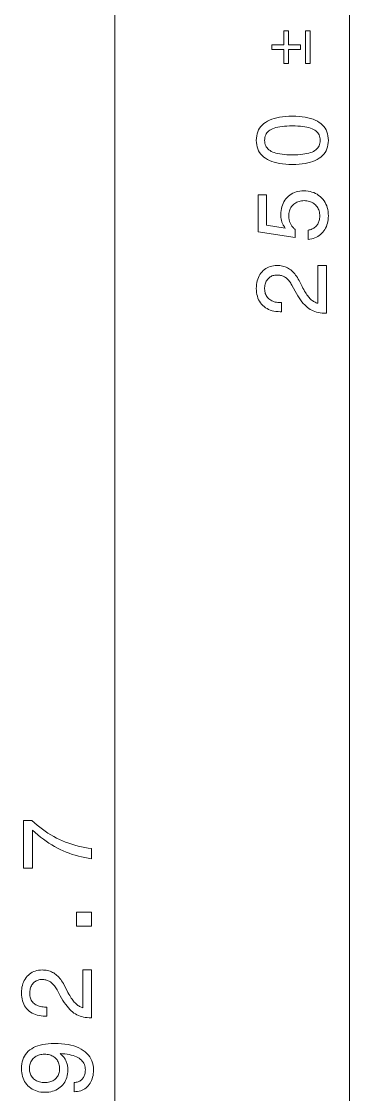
# Model space of a CAD drawing. Extents: x 0 to 297, y 0 to 420.
# Drawn here: x 170.84 to 184.98, y 214.04 to 260.25 of the extents above; entities that cross this region are included whole.
import ezdxf

# ---------------------------------------------------------------- set-up
doc = ezdxf.new("R2010")
doc.units = 0

msp = doc.modelspace()

# ---------------------------------------------------------------- linework, layer by layer
at = {"color": 7, "lineweight": 13}
for p, q in [((184.982, 146.104), (184.982, 390.195)), ((174.859, 176.604), (174.859, 263.395))]:
    msp.add_line(p, q, dxfattribs=at)
for points in [[(182.874, 259.039), (182.35, 259.039), (182.35, 258.44), (182.145, 258.44), (182.145, 259.039), (181.626, 259.039), (181.626, 259.247), (182.145, 259.247), (182.145, 259.847), (182.35, 259.847), (182.35, 259.247), (182.874, 259.247)], [(183.079, 258.44), (183.079, 259.847), (183.288, 259.847), (183.288, 258.44)], [(182.519, 254.092), (182.371, 254.095), (182.229, 254.103), (182.095, 254.116), (181.969, 254.135), (181.849, 254.159), (181.737, 254.188), (181.632, 254.223), (181.534, 254.262), (181.444, 254.308), (181.361, 254.358), (181.285, 254.414), (181.218, 254.474), (181.158, 254.539), (181.107, 254.609), (181.063, 254.684), (181.027, 254.764), (180.999, 254.849), (180.979, 254.938), (180.967, 255.033), (180.964, 255.132), (180.967, 255.232), (180.979, 255.327), (180.999, 255.417), (181.027, 255.502), (181.062, 255.582), (181.105, 255.657), (181.157, 255.727), (181.216, 255.792), (181.283, 255.852), (181.358, 255.907), (181.44, 255.956), (181.53, 256.001), (181.628, 256.04), (181.733, 256.075), (181.845, 256.103), (181.965, 256.127), (182.092, 256.145), (182.227, 256.159), (182.37, 256.166), (182.519, 256.169), (182.669, 256.166), (182.811, 256.159), (182.945, 256.145), (183.072, 256.127), (183.191, 256.103), (183.303, 256.075), (183.408, 256.04), (183.505, 256.001), (183.595, 255.956), (183.677, 255.907), (183.751, 255.852), (183.818, 255.792), (183.877, 255.727), (183.928, 255.657), (183.971, 255.582), (184.006, 255.502), (184.034, 255.417), (184.053, 255.327), (184.065, 255.232), (184.069, 255.132), (184.065, 255.033), (184.053, 254.938), (184.033, 254.849), (184.006, 254.764), (183.97, 254.684), (183.927, 254.609), (183.876, 254.539), (183.817, 254.474), (183.75, 254.414), (183.675, 254.358), (183.592, 254.308), (183.502, 254.262), (183.405, 254.223), (183.301, 254.188), (183.189, 254.159), (183.07, 254.135), (182.943, 254.116), (182.809, 254.103), (182.668, 254.095)], [(182.519, 254.506), (182.64, 254.507), (182.754, 254.512), (182.861, 254.519), (182.962, 254.53), (183.056, 254.544), (183.144, 254.56), (183.224, 254.58), (183.299, 254.603), (183.366, 254.629), (183.427, 254.657), (183.482, 254.69), (183.531, 254.725), (183.574, 254.764), (183.611, 254.806), (183.643, 254.852), (183.669, 254.901), (183.689, 254.954), (183.703, 255.01), (183.712, 255.069), (183.715, 255.132), (183.712, 255.195), (183.703, 255.255), (183.689, 255.311), (183.669, 255.363), (183.644, 255.412), (183.612, 255.458), (183.575, 255.5), (183.533, 255.539), (183.484, 255.574), (183.43, 255.605), (183.37, 255.633), (183.303, 255.659), (183.229, 255.681), (183.148, 255.7), (183.06, 255.717), (182.966, 255.73), (182.864, 255.74), (182.756, 255.748), (182.641, 255.752), (182.519, 255.754), (182.397, 255.752), (182.282, 255.748), (182.173, 255.74), (182.072, 255.73), (181.977, 255.717), (181.889, 255.7), (181.808, 255.681), (181.734, 255.659), (181.667, 255.633), (181.607, 255.605), (181.552, 255.574), (181.504, 255.539), (181.461, 255.5), (181.424, 255.458), (181.393, 255.412), (181.367, 255.363), (181.348, 255.311), (181.333, 255.255), (181.325, 255.195), (181.322, 255.132), (181.325, 255.069), (181.333, 255.01), (181.348, 254.954), (181.368, 254.901), (181.394, 254.852), (181.425, 254.806), (181.463, 254.764), (181.506, 254.725), (181.555, 254.69), (181.61, 254.657), (181.671, 254.629), (181.738, 254.603), (181.812, 254.58), (181.893, 254.56), (181.981, 254.544), (182.075, 254.53), (182.176, 254.519), (182.284, 254.512), (182.398, 254.507)], [(183.2, 250.865), (183.2, 251.265), (183.246, 251.274), (183.29, 251.285), (183.332, 251.298), (183.371, 251.314), (183.409, 251.332), (183.444, 251.353), (183.478, 251.376), (183.509, 251.402), (183.539, 251.43), (183.566, 251.46), (183.591, 251.493), (183.614, 251.528), (183.633, 251.564), (183.65, 251.602), (183.665, 251.641), (183.677, 251.683), (183.686, 251.726), (183.693, 251.771), (183.697, 251.818), (183.698, 251.866), (183.696, 251.925), (183.691, 251.982), (183.681, 252.036), (183.669, 252.089), (183.652, 252.138), (183.632, 252.185), (183.608, 252.23), (183.58, 252.273), (183.549, 252.313), (183.514, 252.351), (183.477, 252.386), (183.436, 252.417), (183.394, 252.445), (183.349, 252.468), (183.302, 252.489), (183.253, 252.505), (183.201, 252.518), (183.147, 252.527), (183.09, 252.533), (183.032, 252.535), (182.972, 252.533), (182.914, 252.527), (182.859, 252.518), (182.807, 252.505), (182.757, 252.489), (182.71, 252.469), (182.665, 252.446), (182.622, 252.418), (182.582, 252.388), (182.545, 252.353), (182.51, 252.316), (182.479, 252.276), (182.452, 252.233), (182.429, 252.188), (182.409, 252.141), (182.392, 252.091), (182.38, 252.038), (182.371, 251.984), (182.365, 251.926), (182.363, 251.866), (182.364, 251.832), (182.366, 251.797), (182.37, 251.764), (182.374, 251.731), (182.381, 251.699), (182.388, 251.667), (182.397, 251.636), (182.408, 251.606), (182.42, 251.576), (182.433, 251.547), (182.448, 251.518), (182.463, 251.491), (182.481, 251.463), (182.499, 251.437), (182.519, 251.412), (182.541, 251.387), (182.563, 251.363), (182.587, 251.339), (182.613, 251.317), (182.64, 251.295), (182.64, 250.951), (181.05, 251.187), (181.05, 252.79), (181.404, 252.79), (181.404, 251.476), (182.212, 251.356), (182.193, 251.378), (182.175, 251.401), (182.159, 251.424), (182.143, 251.448), (182.128, 251.473), (182.114, 251.499), (182.101, 251.526), (182.089, 251.553), (182.078, 251.581), (182.067, 251.61), (182.058, 251.64), (182.049, 251.67), (182.042, 251.7), (182.035, 251.731), (182.03, 251.763), (182.026, 251.795), (182.022, 251.828), (182.02, 251.861), (182.018, 251.895), (182.018, 251.929), (182.02, 252.02), (182.029, 252.107), (182.042, 252.19), (182.061, 252.27), (182.086, 252.346), (182.116, 252.419), (182.152, 252.488), (182.193, 252.553), (182.24, 252.615), (182.292, 252.673), (182.348, 252.726), (182.408, 252.774), (182.471, 252.816), (182.538, 252.853), (182.608, 252.884), (182.682, 252.909), (182.759, 252.929), (182.839, 252.943), (182.923, 252.951), (183.011, 252.954), (183.103, 252.951), (183.192, 252.942), (183.278, 252.927), (183.36, 252.906), (183.438, 252.879), (183.513, 252.847), (183.584, 252.808), (183.651, 252.763), (183.715, 252.712), (183.776, 252.656), (183.832, 252.594), (183.881, 252.529), (183.925, 252.461), (183.963, 252.388), (183.996, 252.312), (184.022, 252.233), (184.043, 252.15), (184.057, 252.063), (184.066, 251.973), (184.069, 251.879), (184.067, 251.796), (184.059, 251.715), (184.047, 251.638), (184.031, 251.563), (184.009, 251.491), (183.983, 251.422), (183.952, 251.356), (183.916, 251.293), (183.875, 251.233), (183.83, 251.176), (183.78, 251.122), (183.728, 251.074), (183.672, 251.03), (183.614, 250.992), (183.553, 250.958), (183.488, 250.93), (183.421, 250.906), (183.35, 250.887), (183.277, 250.874)], [(183.982, 247.683), (183.97, 247.683), (183.882, 247.686), (183.798, 247.692), (183.716, 247.702), (183.637, 247.717), (183.562, 247.735), (183.489, 247.758), (183.419, 247.785), (183.352, 247.816), (183.288, 247.851), (183.227, 247.89), (183.167, 247.935), (183.108, 247.986), (183.048, 248.044), (182.989, 248.109), (182.93, 248.18), (182.871, 248.258), (182.812, 248.343), (182.753, 248.434), (182.694, 248.532), (182.635, 248.636), (182.496, 248.891), (182.471, 248.936), (182.445, 248.978), (182.419, 249.018), (182.392, 249.055), (182.364, 249.09), (182.336, 249.122), (182.307, 249.152), (182.278, 249.18), (182.248, 249.204), (182.217, 249.227), (182.185, 249.247), (182.153, 249.265), (182.119, 249.28), (182.084, 249.294), (182.048, 249.306), (182.012, 249.315), (181.974, 249.323), (181.935, 249.328), (181.894, 249.331), (181.853, 249.332), (181.806, 249.33), (181.762, 249.326), (181.718, 249.317), (181.677, 249.306), (181.638, 249.291), (181.6, 249.273), (181.565, 249.252), (181.531, 249.228), (181.499, 249.2), (181.468, 249.169), (181.441, 249.135), (181.416, 249.099), (181.394, 249.061), (181.375, 249.02), (181.359, 248.978), (181.345, 248.933), (181.335, 248.886), (181.328, 248.836), (181.323, 248.785), (181.322, 248.731), (181.324, 248.678), (181.329, 248.627), (181.339, 248.578), (181.352, 248.532), (181.368, 248.488), (181.389, 248.446), (181.413, 248.407), (181.441, 248.37), (181.472, 248.335), (181.507, 248.302), (181.546, 248.272), (181.587, 248.246), (181.631, 248.222), (181.678, 248.202), (181.728, 248.184), (181.78, 248.17), (181.835, 248.159), (181.893, 248.151), (181.954, 248.147), (182.018, 248.145), (182.053, 248.145), (182.053, 247.753), (181.992, 247.753), (181.899, 247.756), (181.81, 247.764), (181.725, 247.777), (181.644, 247.796), (181.567, 247.821), (181.494, 247.85), (181.425, 247.885), (181.359, 247.926), (181.298, 247.972), (181.241, 248.023), (181.188, 248.079), (181.141, 248.139), (181.099, 248.202), (181.063, 248.269), (181.033, 248.341), (181.008, 248.416), (180.988, 248.495), (180.975, 248.577), (180.966, 248.664), (180.964, 248.754), (180.966, 248.841), (180.973, 248.925), (180.986, 249.005), (181.003, 249.081), (181.025, 249.155), (181.052, 249.225), (181.084, 249.291), (181.121, 249.354), (181.163, 249.414), (181.21, 249.47), (181.261, 249.522), (181.315, 249.568), (181.372, 249.609), (181.432, 249.645), (181.495, 249.675), (181.562, 249.7), (181.631, 249.719), (181.703, 249.732), (181.779, 249.74), (181.857, 249.743), (181.919, 249.742), (181.978, 249.737), (182.036, 249.729), (182.093, 249.718), (182.148, 249.703), (182.202, 249.686), (182.254, 249.665), (182.304, 249.641), (182.353, 249.613), (182.4, 249.583), (182.446, 249.549), (182.491, 249.512), (182.534, 249.472), (182.577, 249.428), (182.618, 249.381), (182.657, 249.33), (182.696, 249.276), (182.733, 249.219), (182.769, 249.158), (182.804, 249.094), (182.933, 248.841), (182.97, 248.771), (183.006, 248.705), (183.042, 248.643), (183.077, 248.585), (183.111, 248.531), (183.145, 248.482), (183.178, 248.436), (183.21, 248.394), (183.241, 248.357), (183.272, 248.323), (183.303, 248.293), (183.334, 248.265), (183.366, 248.239), (183.399, 248.215), (183.433, 248.193), (183.467, 248.173), (183.502, 248.156), (183.538, 248.14), (183.574, 248.127), (183.611, 248.116), (183.611, 249.743), (183.982, 249.743)], [(173.859, 224.195), (173.716, 224.216), (173.574, 224.242), (173.434, 224.272), (173.297, 224.305), (173.161, 224.343), (173.028, 224.385), (172.896, 224.43), (172.766, 224.48), (172.639, 224.534), (172.513, 224.592), (172.389, 224.655), (172.266, 224.722), (172.144, 224.793), (172.023, 224.87), (171.904, 224.951), (171.785, 225.036), (171.667, 225.126), (171.551, 225.221), (171.435, 225.32), (171.321, 225.424), (171.321, 223.784), (170.927, 223.784), (170.927, 225.839), (171.285, 225.839), (171.397, 225.739), (171.511, 225.643), (171.627, 225.551), (171.744, 225.463), (171.863, 225.38), (171.983, 225.301), (172.106, 225.226), (172.23, 225.155), (172.355, 225.088), (172.483, 225.026), (172.612, 224.967), (172.743, 224.913), (172.876, 224.864), (173.01, 224.818), (173.147, 224.776), (173.286, 224.739), (173.426, 224.706), (173.569, 224.677), (173.713, 224.652), (173.859, 224.631)], [(173.859, 221.298), (173.216, 221.298), (173.216, 221.895), (173.859, 221.895)], [(173.859, 217.345), (173.847, 217.345), (173.759, 217.347), (173.674, 217.354), (173.593, 217.364), (173.514, 217.378), (173.438, 217.397), (173.366, 217.42), (173.296, 217.447), (173.229, 217.478), (173.165, 217.513), (173.103, 217.552), (173.044, 217.597), (172.984, 217.648), (172.925, 217.706), (172.866, 217.771), (172.806, 217.842), (172.747, 217.92), (172.688, 218.004), (172.629, 218.096), (172.571, 218.194), (172.512, 218.298), (172.373, 218.553), (172.348, 218.598), (172.322, 218.64), (172.296, 218.68), (172.269, 218.717), (172.241, 218.752), (172.213, 218.784), (172.184, 218.814), (172.154, 218.841), (172.124, 218.866), (172.094, 218.889), (172.062, 218.909), (172.029, 218.927), (171.996, 218.942), (171.961, 218.956), (171.925, 218.968), (171.888, 218.977), (171.85, 218.985), (171.811, 218.99), (171.771, 218.993), (171.73, 218.994), (171.683, 218.992), (171.638, 218.988), (171.595, 218.979), (171.554, 218.968), (171.515, 218.953), (171.477, 218.935), (171.441, 218.914), (171.407, 218.889), (171.375, 218.862), (171.345, 218.831), (171.317, 218.797), (171.292, 218.761), (171.27, 218.723), (171.251, 218.682), (171.235, 218.64), (171.222, 218.595), (171.212, 218.548), (171.204, 218.498), (171.2, 218.447), (171.199, 218.393), (171.201, 218.34), (171.206, 218.289), (171.215, 218.24), (171.228, 218.194), (171.245, 218.15), (171.265, 218.108), (171.29, 218.069), (171.317, 218.032), (171.349, 217.997), (171.384, 217.964), (171.423, 217.934), (171.464, 217.908), (171.508, 217.884), (171.555, 217.864), (171.604, 217.846), (171.657, 217.832), (171.712, 217.821), (171.77, 217.813), (171.831, 217.809), (171.894, 217.807), (171.93, 217.807), (171.93, 217.415), (171.869, 217.415), (171.776, 217.418), (171.687, 217.426), (171.602, 217.439), (171.521, 217.458), (171.444, 217.482), (171.371, 217.512), (171.302, 217.547), (171.236, 217.588), (171.175, 217.634), (171.117, 217.685), (171.065, 217.741), (171.018, 217.8), (170.976, 217.864), (170.94, 217.931), (170.91, 218.003), (170.885, 218.078), (170.865, 218.157), (170.851, 218.239), (170.843, 218.326), (170.84, 218.416), (170.843, 218.503), (170.85, 218.587), (170.862, 218.667), (170.88, 218.743), (170.902, 218.817), (170.929, 218.887), (170.961, 218.953), (170.998, 219.016), (171.04, 219.076), (171.087, 219.132), (171.138, 219.184), (171.192, 219.23), (171.249, 219.271), (171.309, 219.307), (171.372, 219.337), (171.438, 219.361), (171.508, 219.381), (171.58, 219.394), (171.656, 219.402), (171.734, 219.405), (171.795, 219.404), (171.855, 219.399), (171.913, 219.391), (171.97, 219.38), (172.025, 219.365), (172.078, 219.347), (172.13, 219.327), (172.181, 219.303), (172.23, 219.275), (172.277, 219.245), (172.323, 219.211), (172.368, 219.174), (172.411, 219.134), (172.453, 219.09), (172.494, 219.043), (172.534, 218.992), (172.573, 218.938), (172.61, 218.881), (172.646, 218.82), (172.681, 218.756), (172.809, 218.503), (172.846, 218.433), (172.883, 218.367), (172.919, 218.305), (172.954, 218.247), (172.988, 218.193), (173.022, 218.143), (173.054, 218.098), (173.087, 218.056), (173.118, 218.019), (173.149, 217.985), (173.179, 217.955), (173.211, 217.927), (173.243, 217.901), (173.276, 217.877), (173.31, 217.855), (173.344, 217.835), (173.379, 217.818), (173.415, 217.802), (173.451, 217.789), (173.488, 217.778), (173.488, 219.405), (173.859, 219.405)], [(173.117, 214.164), (173.117, 214.56), (173.161, 214.564), (173.203, 214.57), (173.244, 214.579), (173.282, 214.59), (173.318, 214.604), (173.352, 214.621), (173.384, 214.64), (173.415, 214.662), (173.443, 214.686), (173.469, 214.713), (173.493, 214.743), (173.515, 214.774), (173.534, 214.808), (173.55, 214.843), (173.564, 214.881), (173.575, 214.921), (173.584, 214.963), (173.591, 215.006), (173.594, 215.052), (173.596, 215.1), (173.593, 215.164), (173.585, 215.226), (173.572, 215.284), (173.553, 215.339), (173.529, 215.391), (173.499, 215.439), (173.464, 215.485), (173.424, 215.528), (173.378, 215.567), (173.327, 215.604), (173.27, 215.638), (173.208, 215.668), (173.14, 215.696), (173.067, 215.721), (172.988, 215.743), (172.903, 215.762), (172.813, 215.778), (172.717, 215.791), (172.615, 215.801), (172.508, 215.809), (172.54, 215.783), (172.57, 215.756), (172.599, 215.728), (172.627, 215.699), (172.652, 215.668), (172.676, 215.637), (172.699, 215.605), (172.72, 215.571), (172.739, 215.536), (172.757, 215.501), (172.773, 215.464), (172.787, 215.426), (172.8, 215.388), (172.811, 215.349), (172.82, 215.309), (172.827, 215.268), (172.833, 215.226), (172.838, 215.184), (172.84, 215.14), (172.841, 215.096), (172.838, 215.012), (172.83, 214.932), (172.816, 214.855), (172.797, 214.781), (172.773, 214.71), (172.743, 214.643), (172.707, 214.578), (172.666, 214.517), (172.62, 214.459), (172.568, 214.404), (172.512, 214.354), (172.452, 214.309), (172.388, 214.269), (172.322, 214.234), (172.251, 214.205), (172.178, 214.181), (172.1, 214.163), (172.02, 214.149), (171.936, 214.141), (171.848, 214.139), (171.76, 214.142), (171.675, 214.15), (171.594, 214.164), (171.516, 214.184), (171.441, 214.209), (171.37, 214.24), (171.302, 214.277), (171.238, 214.319), (171.177, 214.367), (171.12, 214.42), (171.067, 214.478), (171.019, 214.54), (170.977, 214.605), (170.941, 214.673), (170.91, 214.745), (170.885, 214.821), (170.865, 214.9), (170.851, 214.982), (170.843, 215.068), (170.84, 215.157), (170.844, 215.26), (170.855, 215.357), (170.873, 215.45), (170.899, 215.538), (170.931, 215.621), (170.972, 215.699), (171.019, 215.772), (171.074, 215.84), (171.136, 215.903), (171.205, 215.961), (171.281, 216.014), (171.364, 216.062), (171.453, 216.104), (171.548, 216.14), (171.65, 216.171), (171.759, 216.196), (171.874, 216.216), (171.995, 216.23), (172.123, 216.238), (172.257, 216.241), (172.416, 216.238), (172.567, 216.229), (172.71, 216.214), (172.847, 216.193), (172.975, 216.166), (173.097, 216.134), (173.21, 216.095), (173.317, 216.05), (173.416, 216), (173.507, 215.943), (173.59, 215.881), (173.665, 215.814), (173.731, 215.742), (173.788, 215.665), (173.836, 215.583), (173.875, 215.496), (173.906, 215.403), (173.928, 215.306), (173.941, 215.203), (173.946, 215.096), (173.943, 215.012), (173.937, 214.933), (173.925, 214.856), (173.91, 214.783), (173.889, 214.713), (173.864, 214.647), (173.835, 214.584), (173.801, 214.525), (173.763, 214.469), (173.72, 214.417), (173.673, 214.369), (173.624, 214.326), (173.571, 214.288), (173.515, 214.255), (173.457, 214.227), (173.395, 214.205), (173.33, 214.187), (173.262, 214.174), (173.191, 214.167)], [(171.844, 214.556), (171.901, 214.558), (171.955, 214.563), (172.008, 214.571), (172.058, 214.582), (172.105, 214.597), (172.151, 214.614), (172.194, 214.635), (172.234, 214.659), (172.273, 214.687), (172.309, 214.718), (172.342, 214.751), (172.371, 214.786), (172.397, 214.824), (172.42, 214.863), (172.439, 214.905), (172.455, 214.949), (172.467, 214.994), (172.476, 215.042), (172.481, 215.092), (172.483, 215.144), (172.481, 215.202), (172.476, 215.257), (172.467, 215.31), (172.455, 215.36), (172.44, 215.408), (172.421, 215.453), (172.398, 215.495), (172.373, 215.535), (172.343, 215.572), (172.311, 215.607), (172.275, 215.639), (172.237, 215.668), (172.196, 215.693), (172.153, 215.714), (172.107, 215.733), (172.059, 215.748), (172.008, 215.76), (171.954, 215.768), (171.898, 215.773), (171.84, 215.775), (171.78, 215.773), (171.724, 215.768), (171.67, 215.76), (171.618, 215.748), (171.569, 215.733), (171.522, 215.714), (171.478, 215.693), (171.436, 215.668), (171.397, 215.639), (171.36, 215.607), (171.326, 215.573), (171.296, 215.536), (171.269, 215.496), (171.246, 215.455), (171.226, 215.411), (171.21, 215.365), (171.198, 215.316), (171.189, 215.265), (171.184, 215.212), (171.182, 215.157), (171.184, 215.104), (171.189, 215.053), (171.198, 215.005), (171.211, 214.958), (171.227, 214.913), (171.247, 214.871), (171.271, 214.83), (171.298, 214.792), (171.329, 214.756), (171.364, 214.722), (171.402, 214.69), (171.442, 214.662), (171.484, 214.637), (171.528, 214.616), (171.575, 214.598), (171.624, 214.583), (171.676, 214.571), (171.729, 214.563), (171.785, 214.558)]]:
    msp.add_lwpolyline(points, close=True, dxfattribs=at)

doc.saveas('drawing.dxf')
